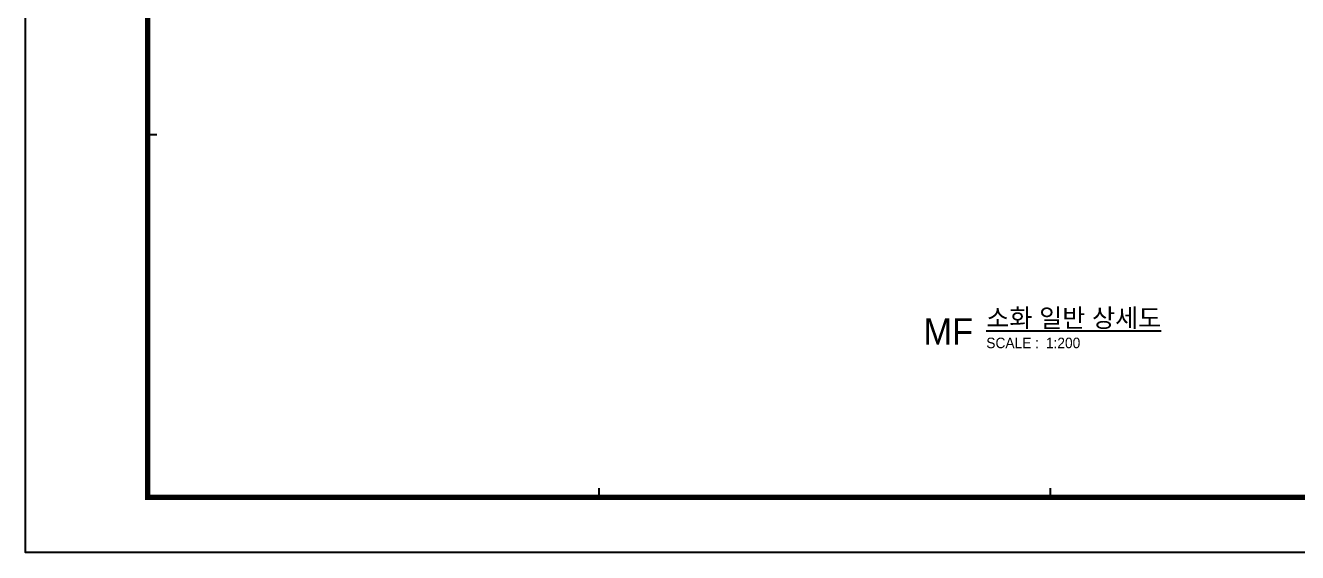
# Model space of a CAD drawing. Header units: millimetres. Extents: x 0 to 42050, y 0 to 29700.
# Drawn here: x 0 to 24196, y 0 to 10021 of the extents above; entities that cross this region are included whole.
import ezdxf
from ezdxf.enums import TextEntityAlignment as Align

# ---------------------------------------------------------------- set-up
doc = ezdxf.new("R2010")
doc.units = ezdxf.units.MM
doc.header["$LTSCALE"] = 50
doc.layers.add('SYM', color=6, linetype='Continuous')
doc.layers.add('XR-SHEET-SHT', color=5, linetype='Continuous')
doc.layers.add('XR-SHEET-TEMP', color=171, linetype='Continuous', plot=False)
doc.styles.add('돋움', font='')
doc.styles.get('돋움').set_extended_font_data('Dotum')

# ---------------------------------------------------------------- blocks, each defined once
blk = doc.blocks.new('XR-SHEET')
at = {"layer": 'XR-SHEET-SHT', "color": 5}
blk.add_lwpolyline([(0, 594), (841, 594), (841, 0), (0, 0)], close=True, dxfattribs=at)
at = {"layer": 'XR-SHEET-SHT', "color": 5, "const_width": 2}
blk.add_lwpolyline([(46.5, 573), (819.5, 573), (819.5, 21), (46.5, 21)], close=True, dxfattribs=at)
at = {"layer": 'XR-SHEET-TEMP'}
for p, q in [((46.5, 159), (50, 159)), ((218.25, 21), (218.25, 24.5)), ((390, 21), (390, 24.5))]:
    blk.add_line(p, q, dxfattribs=at)

msp = doc.modelspace()

# ---------------------------------------------------------------- block references
at = {"xscale": 50, "yscale": 50, "zscale": 50}
msp.add_blockref('XR-SHEET', (0, 0), dxfattribs=at)

# ---------------------------------------------------------------- texts
at = {"layer": 'SYM', "color": 3, "style": '돋움'}
for s, height, p in [('%%U소화 일반 상세도', 350, (18276, 4284)), ('SCALE :', 200, (18276, 3885)), ('1:200', 200, (19409, 3885))]:
    msp.add_text(s, height=height, dxfattribs=at).set_placement(p)
at = {"layer": 'SYM', "color": 6, "style": '돋움'}
msp.add_text('MF', height=500, dxfattribs=at).set_placement((17552, 4205), align=Align.MIDDLE)

doc.saveas('drawing.dxf')
